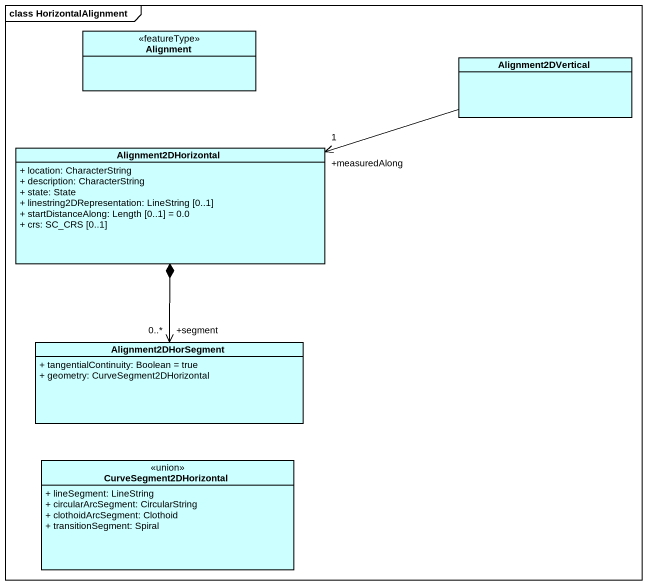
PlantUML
@startuml
mainframe class HorizontalAlignment
hide circle
hide empty members
skinparam classAttributeIconSize 0
class Alignment <<featureType>> #CCFFFF
class Alignment2DVertical #CCFFFF
class Alignment2DHorizontal #CCFFFF {
  + location: CharacterString
  + description: CharacterString
  + state: State
  + linestring2DRepresentation: LineString [0..1]
  + startDistanceAlong: Length [0..1] = 0.0
  + crs: SC_CRS [0..1]
}
class Alignment2DHorSegment #CCFFFF {
  + tangentialContinuity: Boolean = true
  + geometry: CurveSegment2DHorizontal
}
class CurveSegment2DHorizontal <<union>> #CCFFFF {
  + lineSegment: LineString
  + circularArcSegment: CircularString
  + clothoidArcSegment: Clothoid
  + transitionSegment: Spiral
}
Alignment2DVertical -left-> "+measuredAlong\n1" Alignment2DHorizontal
Alignment2DHorSegment "+segment\n0..*" <-up-* Alignment2DHorizontal
@enduml
